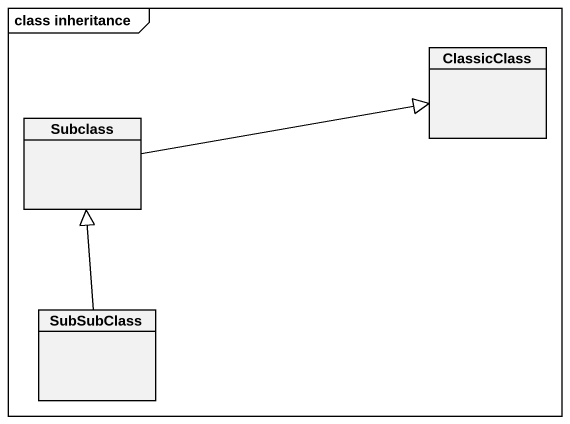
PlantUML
@startuml
mainframe class inheritance
hide circle
hide empty members
class ClassicClass
class Subclass
class SubSubClass
Subclass -right-|> ClassicClass
SubSubClass -up-|> Subclass
@enduml
